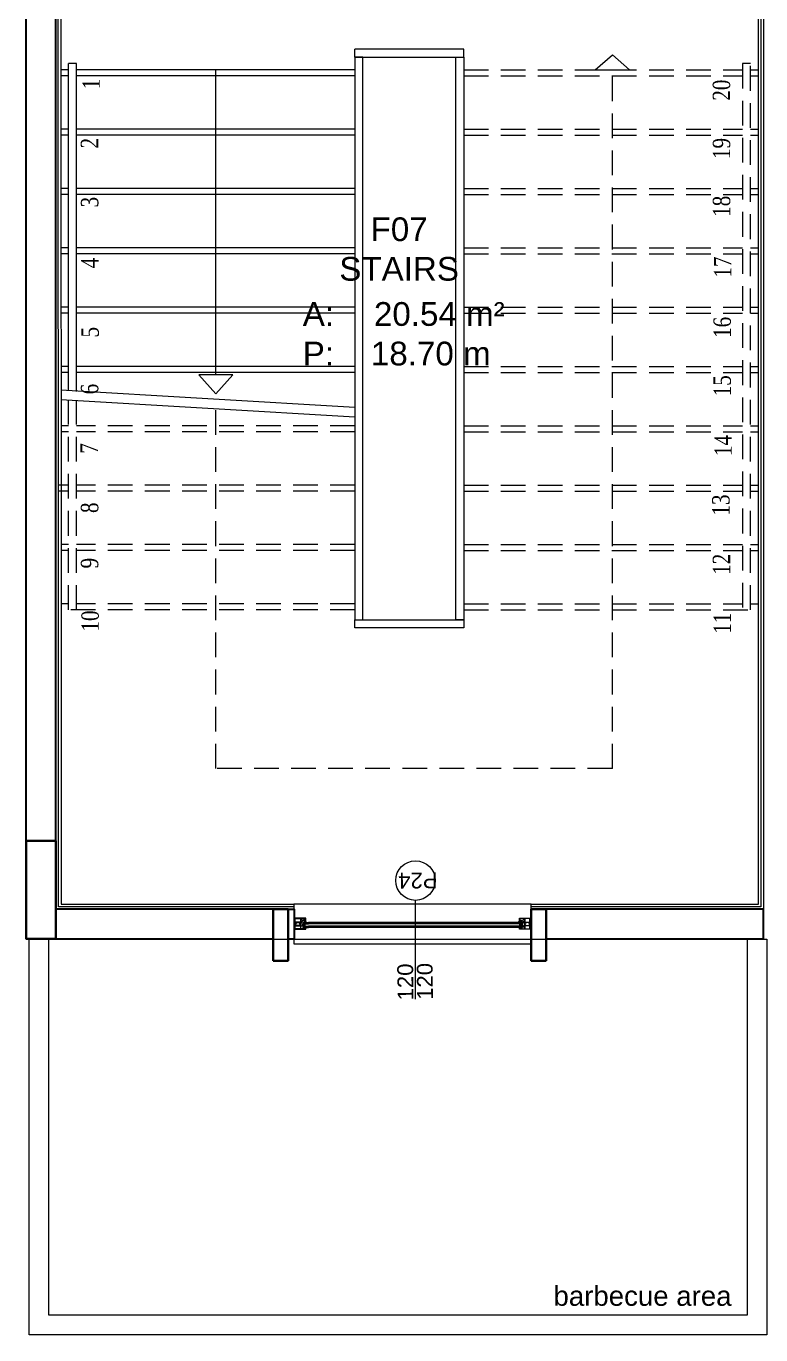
# Model space of a CAD drawing. Header units: centimetres. Extents: x 118932 to 154602, y -32682 to -23521.
# Drawn here: x 138667 to 139039, y -27278 to -26616 of the extents above; entities that cross this region are included whole.
import ezdxf

# ---------------------------------------------------------------- set-up
doc = ezdxf.new("R2010")
doc.units = ezdxf.units.CM
doc.header["$LTSCALE"] = 50
doc.header["$MEASUREMENT"] = 0
doc.linetypes.add('_hidden_', pattern=[0.375, 0.25, -0.125])
doc.linetypes.add('CENTER', pattern=[50.8, 31.75, -6.35, 6.35, -6.35])
for name, color, linetype, lineweight, true_color in [('GEN_00_BL_Yazı', 7, 'Continuous', 0, 0x4f5250), ('GEN_00_BL_Ölçü Dış', 7, 'Continuous', 5, 0x766a5e), ('GEN_01_TA_Kolon', 7, 'Continuous', 35, 0xd05d28), ('GEN_01_TA_Merdiven', 7, 'Continuous', 13, 0x816183), ('GEN_02_TF_Islak Hacim', 7, 'Continuous', 5, 0x007cb0), ('GEN_02_TF_Kapı', 7, 'Continuous', 9, 0x4a3526), ('GEN_02_TF_Pencere', 7, 'Continuous', 9, 0x6093ac), ('GEN_05_ML_Alçıpan_giydirme', 7, 'Continuous', 18, 0x7ebab5), ('GEN_05_ML_Mermer', 7, 'Continuous', 9, 0x9d8692), ('KALACAK DUVARLAR', 7, 'Continuous', 30, 0x005387), ('ÖRÜLECEK DUVARLAR', 7, 'Continuous', 30, 0xfaca30)]:
    doc.layers.add(name, color=color, linetype=linetype, lineweight=lineweight, true_color=true_color)
doc.styles.add('ARIAL', font='arial.ttf')
doc.styles.add('NEW-ROMAN', font='times.ttf', dxfattribs={"width": 0.7, "height": 15})
doc.styles.add('z-Arial', font='arial.ttf')

# ---------------------------------------------------------------- blocks, each defined once
blk = doc.blocks.new('LEVEL -1_D BLOK_GÖRÜNÜŞ')
at = {"layer": 'GEN_01_TA_Merdiven'}
for p, q in [((-967.65, 129.91, 0), (-967.65, 133.91, 0)), ((-1108.53, 126.58, 0), (-1112.53, 126.58, 0)), ((-1112.53, -38.73, 0), (-1112.53, 126.58, 0)), ((-1108.53, -39.11, 0), (-1108.53, 126.58, 0)), ((-846.09, 123.41, 0), (-837.44, 131.07, 0)), ((-828.79, 123.41, 0), (-837.44, 131.07, 0)), ((-1112.53, 123.41, 0), (-1116.6, 123.41, 0)), ((-1112.53, 120.41, 0), (-1116.6, 120.41, 0)), ((-967.65, 123.41, 0), (-1108.53, 123.41, 0)), ((-967.65, 120.41, 0), (-1108.53, 120.41, 0)), ((-1038.03, -30.71, 0), (-1038.03, 123.41, 0)), ((-846.09, 123.41, 0), (-828.79, 123.41, 0)), ((-1112.53, 93.41, 0), (-1116.59, 93.41, 0)), ((-967.65, 93.41, 0), (-1108.53, 93.41, 0)), ((-767.53, 93.41, 0), (-763.64, 93.41, 0)), ((-1112.53, 90.41, 0), (-1116.59, 90.41, 0)), ((-967.65, 90.41, 0), (-1108.53, 90.41, 0)), ((-767.53, 90.41, 0), (-763.64, 90.41, 0)), ((-1112.53, 63.41, 0), (-1116.58, 63.41, 0)), ((-1112.53, 60.41, 0), (-1116.58, 60.41, 0)), ((-967.65, 63.41, 0), (-1108.53, 63.41, 0)), ((-967.65, 60.41, 0), (-1108.53, 60.41, 0)), ((-767.53, 63.41, 0), (-763.64, 63.41, 0)), ((-767.53, 60.41, 0), (-763.64, 60.41, 0)), ((-1112.53, 33.41, 0), (-1116.57, 33.41, 0)), ((-967.65, 33.41, 0), (-1108.53, 33.41, 0)), ((-767.53, 33.41, 0), (-763.64, 33.41, 0)), ((-1112.53, 30.41, 0), (-1116.57, 30.41, 0)), ((-967.65, 30.41, 0), (-1108.53, 30.41, 0)), ((-767.53, 30.41, 0), (-763.64, 30.41, 0)), ((-1112.53, 3.41, 0), (-1116.56, 3.41, 0)), ((-1112.53, 0.41, 0), (-1116.56, 0.41, 0)), ((-967.65, 3.41, 0), (-1108.53, 3.41, 0)), ((-967.65, 0.41, 0), (-1108.53, 0.41, 0)), ((-767.53, 3.41, 0), (-763.64, 3.41, 0)), ((-767.53, 0.41, 0), (-763.64, 0.41, 0)), ((-1112.53, -26.59, 0), (-1116.55, -26.59, 0)), ((-1112.53, -29.59, 0), (-1116.55, -29.59, 0)), ((-967.65, -26.59, 0), (-1108.53, -26.59, 0)), ((-1108.53, -38.96, 0), (-1108.53, -26.59, 0)), ((-967.65, -29.59, 0), (-1108.53, -29.59, 0)), ((-1029.38, -30.71, 0), (-1046.69, -30.71, 0)), ((-1046.69, -30.71, 0), (-1038.03, -40.37, 0)), ((-1029.38, -30.71, 0), (-1038.03, -40.37, 0)), ((-767.53, -26.59, 0), (-763.64, -26.59, 0)), ((-767.53, -29.59, 0), (-763.64, -29.59, 0)), ((-1112.53, -56.59, 0), (-1116.54, -56.59, 0)), ((-767.53, -56.59, 0), (-763.64, -56.59, 0)), ((-1112.53, -59.59, 0), (-1116.54, -59.59, 0)), ((-767.53, -59.59, 0), (-763.64, -59.59, 0)), ((-1112.53, -86.59, 0), (-1117.53, -86.59, 0)), ((-1112.53, -89.59, 0), (-1117.53, -89.59, 0)), ((-767.53, -86.59, 0), (-763.64, -86.59, 0)), ((-767.53, -89.59, 0), (-763.64, -89.59, 0)), ((-1112.53, -116.59, 0), (-1116.52, -116.59, 0)), ((-767.53, -116.59, 0), (-763.64, -116.59, 0)), ((-1112.53, -119.59, 0), (-1116.52, -119.59, 0)), ((-767.53, -119.59, 0), (-763.64, -119.59, 0)), ((-1112.53, -146.59, 0), (-1116.51, -146.59, 0)), ((-767.53, -146.59, 0), (-763.64, -146.59, 0))]:
    blk.add_line(p, q, dxfattribs=at)
at = {"layer": 'GEN_01_TA_Merdiven', "linetype": '_hidden_'}
for p, q in [((-912.65, 123.41, 0), (-771.53, 123.41, 0)), ((-912.65, 120.41, 0), (-771.53, 120.41, 0)), ((-837.44, -229.81, 0), (-837.44, 123.41, 0)), ((-767.53, 123.41, 0), (-763.64, 123.41, 0)), ((-767.53, 120.41, 0), (-763.64, 120.41, 0)), ((-912.65, 93.41, 0), (-771.53, 93.41, 0)), ((-912.65, 90.41, 0), (-771.53, 90.41, 0)), ((-912.65, 63.41, 0), (-771.53, 63.41, 0)), ((-912.65, 60.41, 0), (-771.53, 60.41, 0)), ((-912.65, 33.41, 0), (-771.53, 33.41, 0)), ((-912.65, 30.41, 0), (-771.53, 30.41, 0)), ((-912.65, 3.41, 0), (-771.53, 3.41, 0)), ((-912.65, 0.41, 0), (-771.53, 0.41, 0)), ((-912.65, -26.59, 0), (-771.53, -26.59, 0)), ((-912.65, -29.59, 0), (-771.53, -29.59, 0)), ((-1112.53, -149.59, 0), (-1112.53, -43.59, 0)), ((-1108.53, -149.59, 0), (-1108.53, -43.83, 0)), ((-1038.03, -229.81, 0), (-1038.03, -48.02, 0)), ((-967.65, -56.59, 0), (-1108.53, -56.59, 0)), ((-912.65, -56.59, 0), (-771.53, -56.59, 0)), ((-967.65, -59.59, 0), (-1108.53, -59.59, 0)), ((-912.65, -59.59, 0), (-771.53, -59.59, 0)), ((-967.65, -86.59, 0), (-1108.53, -86.59, 0)), ((-967.65, -89.59, 0), (-1108.53, -89.59, 0)), ((-912.65, -86.59, 0), (-771.53, -86.59, 0)), ((-912.65, -89.59, 0), (-771.53, -89.59, 0)), ((-967.65, -116.59, 0), (-1108.53, -116.59, 0)), ((-912.65, -116.59, 0), (-771.53, -116.59, 0)), ((-967.65, -119.59, 0), (-1108.53, -119.59, 0)), ((-912.65, -119.59, 0), (-771.53, -119.59, 0)), ((-967.65, -149.59, 0), (-1116.51, -149.59, 0)), ((-967.65, -146.59, 0), (-1108.53, -146.59, 0)), ((-912.65, -146.59, 0), (-771.53, -146.59, 0)), ((-912.65, -149.59, 0), (-763.64, -149.59, 0)), ((-837.44, -229.81, 0), (-1038.03, -229.81, 0))]:
    blk.add_line(p, q, dxfattribs=at)
at = {"layer": 'GEN_01_TA_Merdiven', "linetype": 'CENTER', "ltscale": 0.5}
for p, q in [((-967.65, -47.33, 0), (-1116.54, -38.49, 0)), ((-967.65, -52.19, 0), (-1116.54, -43.36, 0))]:
    blk.add_line(p, q, dxfattribs=at)
at = {"layer": 'GEN_01_TA_Merdiven', "elevation": 0}
blk.add_lwpolyline([(-967.65, 129.91), (-912.65, 129.91), (-912.65, 133.91), (-967.65, 133.91)], dxfattribs=at)
for points in [[(-967.65, 129.91), (-967.65, -154.59), (-963.65, -154.59), (-963.65, 129.91)], [(-912.65, 129.91), (-912.65, -154.59), (-916.65, -154.59), (-916.65, 129.91)], [(-967.65, -154.59), (-912.65, -154.59), (-912.65, -158.59), (-967.65, -158.59)]]:
    blk.add_lwpolyline(points, close=True, dxfattribs=at)
at = {"layer": 'GEN_01_TA_Merdiven', "linetype": '_hidden_', "elevation": 0}
blk.add_lwpolyline([(-767.53, -149.59), (-767.53, 126.58), (-771.53, 126.58), (-771.53, -149.59)], dxfattribs=at)
at = {"layer": 'GEN_01_TA_Merdiven', "style": 'NEW-ROMAN', "width": 0.8}
for s, p in [('1', (-1096.74, 113.67, 0)), ('2', (-1097.56, 83.68, 0)), ('19', (-777.85, 78.36, 0)), ('3', (-1097.51, 53.89, 0)), ('18', (-777.8, 49.13, 0)), ('4', (-1097.35, 23.08, 0)), ('17', (-777.26, 18.39, 0)), ('16', (-777.48, -12.08, 0)), ('5', (-1097.27, -11.87, 0)), ('15', (-777.48, -41.63, 0)), ('6', (-1097.51, -40.63, 0)), ('7', (-1097.71, -70.63, 0)), ('14', (-777.04, -71.83, 0)), ('13', (-778.16, -101.9, 0)), ('8', (-1097.51, -100.63, 0)), ('9', (-1097.53, -128.63, 0)), ('12', (-777.84, -131.86, 0)), ('10', (-1097.25, -160.56, 0)), ('11', (-777.44, -161.66, 0))]:
    blk.add_text(s, height=8.82, rotation=90, dxfattribs=at).set_placement(p)
at = {"layer": 'GEN_01_TA_Merdiven', "linetype": '_hidden_', "style": 'NEW-ROMAN', "width": 0.8}
blk.add_text('20', height=8.82, rotation=90, dxfattribs=at).set_placement((-777.85, 107.83, 0))
blk = doc.blocks.new('LEVEL 0-1_D BLOK_KOLON')
at = {"layer": 'GEN_01_TA_Kolon'}
for points in [[(-110, 34.51), (-125, 34.51), (-125, -14.99), (-110, -14.99)], [(-110, 34.51), (-125, 34.51), (-125, -14.99), (-110, -14.99)], [(0, -26.02), (0, 0), (7.5, 0), (7.5, -26.02), (0, -26.02)], [(138, -26.02), (138, 0), (130.5, 0), (130.5, -26.02), (138, -26.02)]]:
    blk.add_lwpolyline(points, close=True, dxfattribs=at)
blk = doc.blocks.new('KALACAK DUVALAR LEVEL 0 D BLOK')
at = {"layer": 'KALACAK DUVARLAR', "elevation": 0}
for points in [[(-1499.5, 199.91), (-1499.52, 872.34), (-1484.52, 872.34), (-1484.52, 841.83), (-1343.94, 841.83), (-1344.27, 772.38), (-1234, 772.38), (-1234, 757.38), (-1484.54, 757.38)], [(-1484.5, 199.91), (-1484.5, 537.9), (-1484.51, 757.38)]]:
    blk.add_lwpolyline(points, dxfattribs=at)
at = {"layer": 'KALACAK DUVARLAR'}
blk.add_lwpolyline([(-1374.5, 165.41), (-1484.5, 165.41), (-1484.5, 150.38), (-1374.5, 150.38)], close=True, dxfattribs=at)
at = {"layer": 'KALACAK DUVARLAR', "elevation": 0}
blk.add_lwpolyline([(-1126.5, 165.41), (-1236.5, 165.41), (-1236.5, 150.38), (-1126.5, 150.38)], close=True, dxfattribs=at)
blk = doc.blocks.new('P24_')
at = {"layer": 'GEN_00_BL_Yazı', "transparency": 33554687}
blk.add_lwpolyline([(-1.48, 28), (-1.48, -22)], dxfattribs=at)
blk.add_circle((-1.48, -32), 10, dxfattribs=at)
at = {"layer": 'GEN_02_TF_Pencere'}
for p, q in [((-55.58, -8.39), (-55.53, -8.34)), ((-55.58, -8.89), (-55.58, -8.39)), ((-55.58, -8.44), (52.58, -8.44)), ((-55.58, -8.54), (52.58, -8.54)), ((-55.58, -8.64), (52.58, -8.64)), ((-55.58, -8.74), (52.58, -8.74)), ((-55.58, -8.84), (52.58, -8.84)), ((-55.53, -8.94), (-55.58, -8.89)), ((-55.58, -10.19), (-55.53, -10.14)), ((-55.58, -10.69), (-55.58, -10.19)), ((-55.58, -10.24), (52.58, -10.24)), ((-55.58, -10.34), (52.58, -10.34)), ((-55.58, -10.44), (52.58, -10.44)), ((-55.58, -10.54), (52.58, -10.54)), ((-55.58, -10.64), (52.58, -10.64)), ((-55.53, -10.74), (-55.58, -10.69)), ((-55.53, -8.34), (52.58, -8.34)), ((-55.53, -10.74), (52.58, -10.74)), ((-55.28, -9.12), (-55.13, -8.97)), ((-55.28, -9.96), (-55.28, -9.12)), ((-55.13, -10.11), (-55.28, -9.96)), ((-55.21, -8.94), (52.58, -8.94)), ((-55.21, -10.14), (52.58, -10.14)), ((-55.13, -8.97), (-54.28, -8.97)), ((-55.13, -9.22), (-55.03, -9.12)), ((-55.13, -9.86), (-55.13, -9.22)), ((-55.03, -9.96), (-55.13, -9.86)), ((-54.28, -10.11), (-55.13, -10.11)), ((-55.03, -9.12), (-54.43, -9.12)), ((-54.43, -9.96), (-55.03, -9.96)), ((-54.43, -9.12), (-54.43, -9.96)), ((-54.28, -8.97), (-54.28, -10.11)), ((55.53, -8.34), (52.58, -8.34)), ((55.58, -8.44), (52.58, -8.44)), ((55.58, -8.54), (52.58, -8.54)), ((55.58, -8.64), (52.58, -8.64)), ((55.58, -8.74), (52.58, -8.74)), ((55.58, -8.84), (52.58, -8.84)), ((55.53, -8.94), (52.58, -8.94)), ((55.53, -10.14), (52.58, -10.14)), ((55.58, -10.24), (52.58, -10.24)), ((55.58, -10.34), (52.58, -10.34)), ((55.58, -10.44), (52.58, -10.44)), ((55.58, -10.54), (52.58, -10.54)), ((55.58, -10.64), (52.58, -10.64)), ((55.53, -10.74), (52.58, -10.74)), ((55.13, -8.97), (54.28, -8.97)), ((54.28, -8.97), (54.28, -10.11)), ((54.28, -10.11), (55.13, -10.11)), ((55.03, -9.12), (54.43, -9.12)), ((54.43, -9.12), (54.43, -9.96)), ((54.43, -9.96), (55.03, -9.96)), ((55.13, -9.22), (55.03, -9.12)), ((55.03, -9.96), (55.13, -9.86)), ((55.28, -9.12), (55.13, -8.97)), ((55.13, -9.86), (55.13, -9.22)), ((55.13, -10.11), (55.28, -9.96)), ((55.28, -9.96), (55.28, -9.12)), ((55.58, -8.39), (55.53, -8.34)), ((55.53, -8.94), (55.58, -8.89)), ((55.58, -10.19), (55.53, -10.14)), ((55.53, -10.74), (55.58, -10.69)), ((55.58, -8.89), (55.58, -8.39)), ((55.58, -10.69), (55.58, -10.19))]:
    blk.add_line(p, q, dxfattribs=at)
at = {"layer": 'GEN_02_TF_Pencere', "linetype": 'Continuous', "extrusion": (0, 0, -1)}
for p, q in [((-55.26, -7.96), (-55.26, -8.12)), ((-54.83, -7.94), (-55.23, -7.94)), ((-55.21, -8.19), (-54.98, -8.33)), ((-55.08, -8.14), (-55.04, -8.14)), ((-54.96, -8.31), (-55.07, -8.18)), ((-55.04, -8.14), (-54.73, -8.33)), ((-54.73, -7.66), (-54.89, -7.76)), ((-54.87, -7.82), (-54.83, -7.82)), ((-54.83, -7.82), (-54.83, -7.94)), ((-54.83, -8.14), (-54.79, -8.14)), ((-54.71, -8.31), (-54.82, -8.18)), ((-54.79, -8.14), (-54.48, -8.33)), ((-54.75, -7.91), (-54.75, -7.75)), ((-54.48, -7.66), (-54.73, -7.66)), ((-54.72, -7.73), (-54.49, -7.73)), ((-54.49, -7.94), (-54.72, -7.94)), ((-54.58, -8.14), (-54.43, -8.14)), ((-54.46, -8.31), (-54.57, -8.18)), ((-54.32, -7.76), (-54.48, -7.66)), ((-54.46, -7.75), (-54.46, -7.91)), ((-54.46, -7.75), (-54.46, -7.75)), ((-54.38, -7.94), (-54.38, -7.82)), ((-54.38, -7.82), (-54.34, -7.82)), ((-54.08, -7.94), (-54.38, -7.94)), ((-54.38, -8.17), (-54.34, -8.28)), ((-54.28, -8.23), (-54.31, -8.15)), ((-54.3, -8.07), (-54.3, -8.07)), ((-54.12, -11.14), (-54.3, -11.13)), ((-54.25, -8.33), (-54.14, -8.33)), ((-54.16, -8.26), (-54.23, -8.26)), ((-54.22, -8.03), (-54.09, -8.03)), ((-54.09, -11.26), (-54.08, -11.17)), ((-54.05, -7.85), (-54.05, -7.91)), ((-53.63, -10.79), (-54, -11.28)), ((-53.99, -7.85), (-53.99, -7.85)), ((-53.96, -8.27), (-53.74, -8.48)), ((-53.69, -8.44), (-53.87, -8.23)), ((-53.63, -10.79), (-53.63, -10.79))]:
    blk.add_line(p, q, dxfattribs=at)
at = {"layer": 'GEN_02_TF_Pencere', "linetype": 'Continuous'}
for p, q in [((53.62, -10.79), (53.99, -11.28)), ((53.62, -10.79), (53.62, -10.79)), ((53.69, -8.44), (53.86, -8.23)), ((53.96, -8.27), (53.74, -8.48)), ((53.99, -7.85), (53.99, -7.85)), ((54.05, -7.85), (54.05, -7.91)), ((54.08, -7.94), (54.38, -7.94)), ((54.09, -11.26), (54.08, -11.17)), ((54.22, -8.03), (54.09, -8.03)), ((54.12, -11.14), (54.3, -11.13)), ((54.24, -8.33), (54.13, -8.33)), ((54.16, -8.26), (54.23, -8.26)), ((54.28, -8.23), (54.31, -8.15)), ((54.3, -8.07), (54.3, -8.07)), ((54.32, -7.76), (54.48, -7.66)), ((54.38, -7.82), (54.34, -7.82)), ((54.38, -8.17), (54.34, -8.28)), ((54.38, -7.94), (54.38, -7.82)), ((54.58, -8.14), (54.43, -8.14)), ((54.46, -7.75), (54.46, -7.91)), ((54.46, -7.75), (54.46, -7.75)), ((54.46, -8.31), (54.56, -8.18)), ((54.48, -7.66), (54.73, -7.66)), ((54.78, -8.14), (54.48, -8.33)), ((54.72, -7.73), (54.49, -7.73)), ((54.49, -7.94), (54.72, -7.94)), ((54.71, -8.31), (54.81, -8.18)), ((54.73, -7.66), (54.89, -7.76)), ((55.03, -8.14), (54.73, -8.33)), ((54.75, -7.91), (54.75, -7.75)), ((54.83, -8.14), (54.79, -8.14)), ((54.87, -7.82), (54.83, -7.82)), ((54.83, -7.82), (54.83, -7.94)), ((54.83, -7.94), (55.22, -7.94)), ((54.96, -8.31), (55.06, -8.18)), ((55.21, -8.19), (54.98, -8.33)), ((55.08, -8.14), (55.04, -8.14)), ((55.25, -7.96), (55.25, -8.12))]:
    blk.add_line(p, q, dxfattribs=at)
for points in [[(-59.97, -7.44), (-54.11, -7.44, -0.414214), (-54.08, -7.47), (-54.08, -7.91, -0.414214), (-54.11, -7.94), (-54.31, -7.94, -0.414214), (-54.38, -7.87, -0.414214), (-54.35, -7.84), (-54.27, -7.84, 0.414214), (-54.22, -7.79), (-54.22, -7.65, 0.414214), (-54.27, -7.6), (-54.94, -7.6, 0.414214), (-54.99, -7.65), (-54.99, -7.79, 0.414214), (-54.94, -7.84), (-54.86, -7.84, -0.414214), (-54.83, -7.87, -0.414214), (-54.9, -7.94), (-55.21, -7.94, -0.414214), (-55.26, -7.89), (-55.26, -7.87, -0.414214), (-55.23, -7.84), (-55.16, -7.84, 0.414214), (-55.13, -7.81), (-55.13, -7.6), (-56.48, -7.6, 0.425432), (-56.58, -7.7), (-56.53, -8.92, 0.403083), (-56.5, -8.95), (-56.38, -8.95, -0.414214), (-56.26, -9.07), (-56.26, -9.16, -0.372825), (-56.35, -9.26, -0.45685), (-56.38, -9.23), (-56.38, -9.1, 0.414214), (-56.41, -9.07), (-56.55, -9.07, 0.414214), (-56.58, -9.1), (-56.58, -9.38, 0.361398), (-56.56, -9.41, -0.265514), (-56.53, -9.43), (-56.48, -9.57, -0.548619), (-56.51, -9.61), (-56.75, -9.59, -0.176327), (-56.77, -9.58), (-56.81, -9.54, -0.57735), (-56.8, -9.51), (-56.78, -9.5, 0.267949), (-56.77, -9.49), (-56.71, -9.29), (-56.71, -9.26, 0.569919), (-56.76, -9.25, -0.213422), (-56.78, -9.26), (-57.17, -9.26, 0.414214), (-57.2, -9.29), (-57.2, -9.31, 0.137872), (-57.2, -9.33), (-57.1, -9.48, -0.585524), (-57.12, -9.51), (-57.26, -9.51, -0.261413), (-57.35, -9.46), (-57.44, -9.31, 0.259734), (-57.53, -9.26), (-58.55, -9.26, 0.259734), (-58.64, -9.31), (-58.73, -9.46, -0.261413), (-58.82, -9.51), (-58.96, -9.51, -0.585524), (-58.98, -9.48), (-58.89, -9.33, 0.137872), (-58.88, -9.31), (-58.88, -9.29, 0.414214), (-58.91, -9.26), (-59.3, -9.26, -0.213422), (-59.32, -9.25, 0.569919), (-59.37, -9.26), (-59.37, -9.29), (-59.32, -9.49, 0.267949), (-59.3, -9.5), (-59.29, -9.51, -0.57735), (-59.28, -9.54), (-59.31, -9.58, -0.176327), (-59.33, -9.59), (-59.57, -9.61, -0.548619), (-59.6, -9.57), (-59.55, -9.43, -0.265514), (-59.53, -9.41, 0.361398), (-59.5, -9.38), (-59.5, -9.29, 0.414214), (-59.53, -9.26), (-59.97, -9.26, -0.414214), (-60, -9.23), (-60, -9.01, -0.414214), (-59.85, -8.86), (-59.83, -8.86, -0.414214), (-59.8, -8.89), (-59.8, -8.93, -0.365977), (-59.83, -8.96, 0.37599), (-59.85, -8.99), (-59.85, -9.08, 0.414214), (-59.82, -9.11), (-59.71, -9.11, 0.373325), (-59.68, -9.08, -0.365977), (-59.65, -9.06), (-59.53, -9.06, 0.414214), (-59.5, -9.03), (-59.5, -7.67, 0.414214), (-59.53, -7.64), (-59.65, -7.64, -0.365977), (-59.68, -7.61, 0.374973), (-59.71, -7.59), (-59.82, -7.59, 0.414214), (-59.85, -7.62), (-59.85, -7.71, 0.39063), (-59.83, -7.74, -0.365977), (-59.8, -7.77), (-59.8, -7.81, -0.414214), (-59.83, -7.84), (-59.85, -7.84, -0.414214), (-60, -7.69), (-60, -7.47, -0.414214), (-59.97, -7.44)], [(-56.11, -12.94), (-59.97, -12.94, -0.414214), (-60, -12.91), (-60, -12.69, -0.414214), (-59.85, -12.54), (-59.83, -12.54, -0.414214), (-59.8, -12.57), (-59.8, -12.61, -0.366034), (-59.83, -12.64, 0.365977), (-59.85, -12.67), (-59.85, -12.76, 0.414214), (-59.82, -12.79), (-59.71, -12.79, 0.365977), (-59.68, -12.76, -0.365977), (-59.65, -12.74), (-59.53, -12.74, 0.414214), (-59.5, -12.71), (-59.5, -11.87), (-59.47, -11.84), (-59.5, -11.81), (-59.5, -10.97, 0.414214), (-59.53, -10.94), (-59.65, -10.94, -0.365977), (-59.68, -10.91, 0.365977), (-59.71, -10.89), (-59.82, -10.89, 0.414214), (-59.85, -10.92), (-59.85, -11.01, 0.365977), (-59.83, -11.04, -0.366034), (-59.8, -11.07), (-59.8, -11.11, -0.414214), (-59.83, -11.14), (-59.85, -11.14, -0.414214), (-60, -10.99), (-60, -10.82, -0.414222), (-59.92, -10.74), (-59.85, -10.74, 0.414214), (-59.82, -10.71), (-59.82, -10.69, -0.372825), (-59.74, -10.59, -0.45685), (-59.7, -10.62), (-59.7, -10.71, 0.414214), (-59.67, -10.74), (-59.53, -10.74, 0.414214), (-59.5, -10.71), (-59.5, -10.62, 0.361398), (-59.53, -10.59, -0.265514), (-59.55, -10.57), (-59.6, -10.43, -0.548619), (-59.57, -10.39), (-59.33, -10.41, -0.176327), (-59.31, -10.42), (-59.28, -10.45, -0.57735), (-59.29, -10.49), (-59.3, -10.49, 0.267949), (-59.32, -10.51), (-59.37, -10.71), (-59.37, -10.74, 0.569919), (-59.32, -10.75, -0.213422), (-59.3, -10.74), (-58.91, -10.74, 0.414214), (-58.88, -10.71), (-58.88, -10.69, 0.137872), (-58.89, -10.67), (-58.98, -10.52, -0.585524), (-58.96, -10.49), (-58.82, -10.49, -0.261413), (-58.73, -10.54), (-58.64, -10.69, 0.259734), (-58.55, -10.74), (-57.53, -10.74, 0.259734), (-57.44, -10.69), (-57.35, -10.54, -0.261413), (-57.26, -10.49), (-57.12, -10.49, -0.585524), (-57.1, -10.52), (-57.2, -10.67, 0.137872), (-57.2, -10.69), (-57.2, -10.71, 0.414214), (-57.17, -10.74), (-56.78, -10.74, -0.213422), (-56.76, -10.75, 0.569919), (-56.71, -10.74), (-56.71, -10.71), (-56.77, -10.51, 0.267949), (-56.78, -10.49), (-56.8, -10.49, -0.57735), (-56.81, -10.45), (-56.77, -10.42, -0.176327), (-56.75, -10.41), (-56.51, -10.39, -0.548619), (-56.48, -10.43), (-56.53, -10.57, -0.265514), (-56.56, -10.59, 0.361398), (-56.58, -10.62), (-56.58, -10.71, 0.414214), (-56.55, -10.74), (-56.41, -10.74, 0.414214), (-56.38, -10.71), (-56.38, -10.62, -0.45685), (-56.35, -10.59, -0.372825), (-56.26, -10.69), (-56.26, -10.71, 0.414214), (-56.23, -10.74), (-56.16, -10.74, -0.414214), (-56.08, -10.82), (-56.08, -10.99, -0.414214), (-56.23, -11.14), (-56.25, -11.14, -0.414214), (-56.28, -11.11), (-56.28, -11.07, -0.366034), (-56.26, -11.04, 0.365977), (-56.23, -11.01), (-56.23, -10.92, 0.414214), (-56.26, -10.89), (-56.37, -10.89, 0.365977), (-56.4, -10.91, -0.365977), (-56.43, -10.94), (-56.55, -10.94, 0.414214), (-56.58, -10.97), (-56.58, -11.81), (-56.61, -11.84), (-56.58, -11.87), (-56.58, -12.71, 0.414214), (-56.55, -12.74), (-56.43, -12.74, -0.365977), (-56.4, -12.76, 0.365977), (-56.37, -12.79), (-56.26, -12.79, 0.414214), (-56.23, -12.76), (-56.23, -12.67, 0.365977), (-56.26, -12.64, -0.366034), (-56.28, -12.61), (-56.28, -12.57, -0.414214), (-56.25, -12.54), (-56.23, -12.54, -0.414214), (-56.08, -12.69), (-56.08, -12.91, -0.414214), (-56.11, -12.94)], [(-59.23, -9.62), (-59.5, -9.81, 0.244698), (-59.51, -9.83), (-59.51, -10.17, 0.244698), (-59.5, -10.19), (-59.23, -10.38, -0.244698), (-59.21, -10.4), (-59.21, -10.45, -0.131652), (-59.22, -10.49), (-59.33, -10.67, 0.131652), (-59.33, -10.68), (-59.33, -10.7, 0.414214), (-59.29, -10.74), (-58.95, -10.74, 0.414214), (-58.91, -10.7), (-58.91, -10.68, 0.131652), (-58.91, -10.67), (-59.01, -10.49, -0.131652), (-59.02, -10.45), (-59.02, -10.3, 0.244698), (-59.03, -10.28), (-59.31, -10.09, -0.244698), (-59.32, -10.07), (-59.32, -9.92, -0.244698), (-59.31, -9.91), (-59.03, -9.71, 0.244698), (-59.02, -9.7), (-59.02, -9.55, -0.131652), (-59.01, -9.51), (-58.91, -9.33, 0.131652), (-58.91, -9.32), (-58.91, -9.3, 0.414214), (-58.95, -9.26), (-59.29, -9.26, 0.414214), (-59.33, -9.3), (-59.33, -9.32, 0.131652), (-59.33, -9.33), (-59.22, -9.51, -0.131652), (-59.21, -9.55), (-59.21, -9.59, -0.244698), (-59.23, -9.62)], [(-56.57, -10.17), (-56.57, -9.83, 0.244698), (-56.58, -9.81), (-56.85, -9.62, -0.244698), (-56.86, -9.59), (-56.86, -9.55, -0.131652), (-56.85, -9.51), (-56.75, -9.33, 0.131652), (-56.75, -9.32), (-56.75, -9.3, 0.414214), (-56.79, -9.26), (-57.13, -9.26, 0.414214), (-57.17, -9.3), (-57.17, -9.32, 0.131652), (-57.17, -9.33), (-57.07, -9.51, -0.131652), (-57.05, -9.55), (-57.05, -9.7, 0.244698), (-57.05, -9.71), (-56.77, -9.91, -0.244698), (-56.76, -9.92), (-56.76, -10.07, -0.244698), (-56.77, -10.09), (-57.05, -10.28, 0.244698), (-57.05, -10.3), (-57.05, -10.45, -0.131652), (-57.07, -10.49), (-57.17, -10.67, 0.131652), (-57.17, -10.68), (-57.17, -10.7, 0.414214), (-57.13, -10.74), (-56.79, -10.74, 0.414214), (-56.75, -10.7), (-56.75, -10.68, 0.131652), (-56.75, -10.67), (-56.85, -10.49, -0.131652), (-56.86, -10.45), (-56.86, -10.4, -0.244698), (-56.85, -10.38), (-56.58, -10.19), (-56.57, -10.17)], [(-54.11, -12.94), (-56.03, -12.94, -0.414213), (-56.06, -12.91), (-56.06, -12.85, -0.414213), (-56.03, -12.82), (-56.01, -12.82), (-56.01, -12.52), (-56.28, -12.52), (-56.3, -12.55, -0.414213), (-56.34, -12.56), (-56.51, -12.47, -0.767327), (-56.5, -12.4), (-55.99, -12.4, -0.414213), (-55.89, -12.5), (-55.89, -12.77, 0.414213), (-55.84, -12.82), (-54.25, -12.82, 0.414213), (-54.2, -12.77), (-54.2, -12.08, 0.414213), (-54.3, -11.98), (-55.11, -11.98, -0.206043), (-55.34, -11.88, 0.159514), (-55.78, -11.64, -0.197358), (-55.98, -11.51), (-56.09, -11.36, 0.244575), (-56.24, -11.28), (-56.52, -11.28, -0.767327), (-56.54, -11.18), (-56.35, -11.06, -0.577351), (-56.3, -11.09), (-56.3, -11.16), (-56.24, -11.16, -0.244575), (-55.99, -11.29), (-55.88, -11.44, 0.197358), (-55.76, -11.52, -0.159514), (-55.25, -11.8, 0.206043), (-55.11, -11.86), (-54.91, -11.86, 0.414206), (-54.88, -11.83), (-54.88, -11.79, -0.414207), (-54.85, -11.76), (-54.81, -11.76, -0.414197), (-54.78, -11.79), (-54.78, -11.81, 0.414213), (-54.73, -11.86), (-54.3, -11.86, 0.414213), (-54.2, -11.76), (-54.2, -11.31, 0.414213), (-54.25, -11.26), (-54.3, -11.26, 0.127549), (-54.34, -11.27, -0.098841), (-54.75, -11.4, 0.366972), (-54.78, -11.43, -0.399303), (-54.81, -11.46), (-54.85, -11.46, -0.414213), (-54.88, -11.43), (-54.88, -11.34, -0.400156), (-54.83, -11.29, 0.114883), (-54.4, -11.16, -0.126996), (-54.3, -11.14), (-54.11, -11.14, -0.414213), (-54.08, -11.17), (-54.08, -12.91, -0.414213), (-54.11, -12.94)]]:
    blk.add_lwpolyline(points, format="xyb", close=True, dxfattribs=at)
for points in [[(-56.74, -7.6), (-59.34, -7.6), (-59.34, -9.09), (-56.74, -9.09), (-56.74, -7.6)], [(-59.34, -12.78), (-56.74, -12.78), (-56.74, -10.91), (-59.34, -10.91), (-59.34, -12.78)]]:
    blk.add_lwpolyline(points, close=True, dxfattribs=at)
at = {"layer": 'GEN_02_TF_Pencere'}
for points in [[(-55.58, -10.14), (-55.21, -10.14), (-55.36, -9.99), (-55.36, -9.09), (-55.21, -8.94), (-55.58, -8.94), (-55.58, -10.14)], [(55.58, -10.14), (55.2, -10.14), (55.35, -9.99), (55.35, -9.09), (55.2, -8.94), (55.58, -8.94), (55.58, -10.14)]]:
    blk.add_lwpolyline(points, close=True, dxfattribs=at)
at = {"layer": 'GEN_02_TF_Pencere', "linetype": 'Continuous', "extrusion": (0, 0, -1)}
for points in [[(-59.97, -7.44), (-54.11, -7.44, -0.414214), (-54.08, -7.47), (-54.08, -7.91, -0.414214), (-54.11, -7.94), (-54.31, -7.94, -0.414214), (-54.38, -7.87, -0.414214), (-54.35, -7.84), (-54.27, -7.84, 0.414214), (-54.22, -7.79), (-54.22, -7.65, 0.414214), (-54.27, -7.6), (-54.94, -7.6, 0.414214), (-54.99, -7.65), (-54.99, -7.79, 0.414214), (-54.94, -7.84), (-54.86, -7.84, -0.414214), (-54.83, -7.87, -0.414214), (-54.9, -7.94), (-55.21, -7.94, -0.414214), (-55.26, -7.89), (-55.26, -7.87, -0.414214), (-55.23, -7.84), (-55.16, -7.84, 0.414214), (-55.13, -7.81), (-55.13, -7.6), (-56.47, -7.6, 0.425432), (-56.57, -7.7), (-56.53, -8.92, 0.403083), (-56.5, -8.95), (-56.38, -8.95, -0.414214), (-56.26, -9.07), (-56.26, -9.16, -0.372825), (-56.34, -9.26, -0.45685), (-56.38, -9.23), (-56.38, -9.1, 0.414214), (-56.41, -9.07), (-56.55, -9.07, 0.414214), (-56.58, -9.1), (-56.58, -9.38, 0.361398), (-56.55, -9.41, -0.265514), (-56.53, -9.43), (-56.48, -9.57, -0.548619), (-56.51, -9.61), (-56.75, -9.59, -0.176327), (-56.77, -9.58), (-56.8, -9.54, -0.57735), (-56.79, -9.51), (-56.78, -9.5, 0.267949), (-56.76, -9.49), (-56.71, -9.29), (-56.71, -9.26, 0.569919), (-56.76, -9.25, -0.213422), (-56.78, -9.26), (-57.17, -9.26, 0.414214), (-57.2, -9.29), (-57.2, -9.31, 0.137872), (-57.19, -9.33), (-57.1, -9.48, -0.585524), (-57.12, -9.51), (-57.26, -9.51, -0.261413), (-57.35, -9.46), (-57.44, -9.31, 0.259734), (-57.53, -9.26), (-58.55, -9.26, 0.259734), (-58.64, -9.31), (-58.73, -9.46, -0.261413), (-58.82, -9.51), (-58.96, -9.51, -0.585524), (-58.98, -9.48), (-58.88, -9.33, 0.137872), (-58.88, -9.31), (-58.88, -9.29, 0.414214), (-58.91, -9.26), (-59.3, -9.26, -0.213422), (-59.32, -9.25, 0.569919), (-59.37, -9.26), (-59.37, -9.29), (-59.31, -9.49, 0.267949), (-59.3, -9.5), (-59.28, -9.51, -0.57735), (-59.27, -9.54), (-59.31, -9.58, -0.176327), (-59.33, -9.59), (-59.57, -9.61, -0.548619), (-59.6, -9.57), (-59.55, -9.43, -0.265514), (-59.52, -9.41, 0.361398), (-59.5, -9.38), (-59.5, -9.29, 0.414214), (-59.53, -9.26), (-59.97, -9.26, -0.414214), (-60, -9.23), (-60, -9.01, -0.414214), (-59.85, -8.86), (-59.83, -8.86, -0.414214), (-59.8, -8.89), (-59.8, -8.93, -0.365977), (-59.82, -8.96, 0.37599), (-59.85, -8.99), (-59.85, -9.08, 0.414214), (-59.82, -9.11), (-59.71, -9.11, 0.373325), (-59.68, -9.08, -0.365977), (-59.65, -9.06), (-59.53, -9.06, 0.414214), (-59.5, -9.03), (-59.5, -7.67, 0.414214), (-59.53, -7.64), (-59.65, -7.64, -0.365977), (-59.68, -7.61, 0.374973), (-59.71, -7.59), (-59.82, -7.59, 0.414214), (-59.85, -7.62), (-59.85, -7.71, 0.39063), (-59.82, -7.74, -0.365977), (-59.8, -7.77), (-59.8, -7.81, -0.414214), (-59.83, -7.84), (-59.85, -7.84, -0.414214), (-60, -7.69), (-60, -7.47, -0.414214), (-59.97, -7.44)], [(-54.11, -12.94), (-56.03, -12.94, -0.414213), (-56.06, -12.91), (-56.06, -12.85, -0.414213), (-56.03, -12.82), (-56.01, -12.82), (-56.01, -12.52), (-56.28, -12.52), (-56.3, -12.55, -0.414213), (-56.34, -12.56), (-56.51, -12.47, -0.767327), (-56.49, -12.4), (-55.99, -12.4, -0.414213), (-55.89, -12.5), (-55.89, -12.77, 0.414213), (-55.84, -12.82), (-54.25, -12.82, 0.414213), (-54.2, -12.77), (-54.2, -12.08, 0.414213), (-54.3, -11.98), (-55.1, -11.98, -0.206043), (-55.34, -11.88, 0.159514), (-55.77, -11.64, -0.197358), (-55.98, -11.51), (-56.09, -11.36, 0.244575), (-56.23, -11.28), (-56.51, -11.28, -0.767327), (-56.54, -11.18), (-56.34, -11.06, -0.577351), (-56.3, -11.09), (-56.3, -11.16), (-56.23, -11.16, -0.244575), (-55.99, -11.29), (-55.88, -11.44, 0.197358), (-55.75, -11.52, -0.159514), (-55.25, -11.8, 0.206043), (-55.1, -11.86), (-54.91, -11.86, 0.414206), (-54.88, -11.83), (-54.88, -11.79, -0.414207), (-54.85, -11.76), (-54.81, -11.76, -0.414197), (-54.78, -11.79), (-54.78, -11.81, 0.414213), (-54.73, -11.86), (-54.3, -11.86, 0.414213), (-54.2, -11.76), (-54.2, -11.31, 0.414213), (-54.25, -11.26), (-54.3, -11.26, 0.127549), (-54.33, -11.27, -0.098841), (-54.75, -11.4, 0.366972), (-54.78, -11.43, -0.399303), (-54.81, -11.46), (-54.85, -11.46, -0.414213), (-54.88, -11.43), (-54.88, -11.34, -0.400156), (-54.83, -11.29, 0.114883), (-54.39, -11.16, -0.126996), (-54.3, -11.14), (-54.11, -11.14, -0.414213), (-54.08, -11.17), (-54.08, -12.91, -0.414213), (-54.11, -12.94)], [(-56.11, -12.94), (-59.97, -12.94, -0.414214), (-60, -12.91), (-60, -12.69, -0.414214), (-59.85, -12.54), (-59.83, -12.54, -0.414214), (-59.8, -12.57), (-59.8, -12.61, -0.366034), (-59.82, -12.64, 0.365977), (-59.85, -12.67), (-59.85, -12.76, 0.414214), (-59.82, -12.79), (-59.71, -12.79, 0.365977), (-59.68, -12.76, -0.365977), (-59.65, -12.74), (-59.53, -12.74, 0.414214), (-59.5, -12.71), (-59.5, -11.87), (-59.47, -11.84), (-59.5, -11.81), (-59.5, -10.97, 0.414214), (-59.53, -10.94), (-59.65, -10.94, -0.365977), (-59.68, -10.91, 0.365977), (-59.71, -10.89), (-59.82, -10.89, 0.414214), (-59.85, -10.92), (-59.85, -11.01, 0.365977), (-59.82, -11.04, -0.366034), (-59.8, -11.07), (-59.8, -11.11, -0.414214), (-59.83, -11.14), (-59.85, -11.14, -0.414214), (-60, -10.99), (-60, -10.82, -0.414222), (-59.92, -10.74), (-59.85, -10.74, 0.414214), (-59.82, -10.71), (-59.82, -10.69, -0.372825), (-59.73, -10.59, -0.45685), (-59.7, -10.62), (-59.7, -10.71, 0.414214), (-59.67, -10.74), (-59.53, -10.74, 0.414214), (-59.5, -10.71), (-59.5, -10.62, 0.361398), (-59.52, -10.59, -0.265514), (-59.55, -10.57), (-59.6, -10.43, -0.548619), (-59.57, -10.39), (-59.33, -10.41, -0.176327), (-59.31, -10.42), (-59.27, -10.45, -0.57735), (-59.28, -10.49), (-59.3, -10.49, 0.267949), (-59.31, -10.51), (-59.37, -10.71), (-59.37, -10.74, 0.569919), (-59.32, -10.75, -0.213422), (-59.3, -10.74), (-58.91, -10.74, 0.414214), (-58.88, -10.71), (-58.88, -10.69, 0.137872), (-58.88, -10.67), (-58.98, -10.52, -0.585524), (-58.96, -10.49), (-58.82, -10.49, -0.261413), (-58.73, -10.54), (-58.64, -10.69, 0.259734), (-58.55, -10.74), (-57.53, -10.74, 0.259734), (-57.44, -10.69), (-57.35, -10.54, -0.261413), (-57.26, -10.49), (-57.12, -10.49, -0.585524), (-57.1, -10.52), (-57.19, -10.67, 0.137872), (-57.2, -10.69), (-57.2, -10.71, 0.414214), (-57.17, -10.74), (-56.78, -10.74, -0.213422), (-56.76, -10.75, 0.569919), (-56.71, -10.74), (-56.71, -10.71), (-56.76, -10.51, 0.267949), (-56.78, -10.49), (-56.79, -10.49, -0.57735), (-56.8, -10.45), (-56.77, -10.42, -0.176327), (-56.75, -10.41), (-56.51, -10.39, -0.548619), (-56.48, -10.43), (-56.53, -10.57, -0.265514), (-56.55, -10.59, 0.361398), (-56.58, -10.62), (-56.58, -10.71, 0.414214), (-56.55, -10.74), (-56.41, -10.74, 0.414214), (-56.38, -10.71), (-56.38, -10.62, -0.45685), (-56.34, -10.59, -0.372825), (-56.26, -10.69), (-56.26, -10.71, 0.414214), (-56.23, -10.74), (-56.16, -10.74, -0.414214), (-56.08, -10.82), (-56.08, -10.99, -0.414214), (-56.23, -11.14), (-56.25, -11.14, -0.414214), (-56.28, -11.11), (-56.28, -11.07, -0.366034), (-56.25, -11.04, 0.365977), (-56.23, -11.01), (-56.23, -10.92, 0.414214), (-56.26, -10.89), (-56.37, -10.89, 0.365977), (-56.4, -10.91, -0.365977), (-56.43, -10.94), (-56.55, -10.94, 0.414214), (-56.58, -10.97), (-56.58, -11.81), (-56.61, -11.84), (-56.58, -11.87), (-56.58, -12.71, 0.414214), (-56.55, -12.74), (-56.43, -12.74, -0.365977), (-56.4, -12.76, 0.365977), (-56.37, -12.79), (-56.26, -12.79, 0.414214), (-56.23, -12.76), (-56.23, -12.67, 0.365977), (-56.25, -12.64, -0.366034), (-56.28, -12.61), (-56.28, -12.57, -0.414214), (-56.25, -12.54), (-56.23, -12.54, -0.414214), (-56.08, -12.69), (-56.08, -12.91, -0.414214), (-56.11, -12.94)], [(-56.57, -10.17), (-56.57, -9.83, 0.244698), (-56.58, -9.81), (-56.85, -9.62, -0.244698), (-56.86, -9.59), (-56.86, -9.55, -0.131652), (-56.85, -9.51), (-56.75, -9.33, 0.131652), (-56.75, -9.32), (-56.75, -9.3, 0.414214), (-56.79, -9.26), (-57.13, -9.26, 0.414214), (-57.17, -9.3), (-57.17, -9.32, 0.131652), (-57.16, -9.33), (-57.06, -9.51, -0.131652), (-57.05, -9.55), (-57.05, -9.7, 0.244698), (-57.04, -9.71), (-56.77, -9.91, -0.244698), (-56.76, -9.92), (-56.76, -10.07, -0.244698), (-56.77, -10.09), (-57.04, -10.28, 0.244698), (-57.05, -10.3), (-57.05, -10.45, -0.131652), (-57.06, -10.49), (-57.16, -10.67, 0.131652), (-57.17, -10.68), (-57.17, -10.7, 0.414214), (-57.13, -10.74), (-56.79, -10.74, 0.414214), (-56.75, -10.7), (-56.75, -10.68, 0.131652), (-56.75, -10.67), (-56.85, -10.49, -0.131652), (-56.86, -10.45), (-56.86, -10.4, -0.244698), (-56.85, -10.38), (-56.58, -10.19), (-56.57, -10.17)], [(-59.22, -9.62), (-59.5, -9.81, 0.244698), (-59.51, -9.83), (-59.51, -10.17, 0.244698), (-59.5, -10.19), (-59.22, -10.38, -0.244698), (-59.21, -10.4), (-59.21, -10.45, -0.131652), (-59.22, -10.49), (-59.32, -10.67, 0.131652), (-59.33, -10.68), (-59.33, -10.7, 0.414214), (-59.29, -10.74), (-58.95, -10.74, 0.414214), (-58.91, -10.7), (-58.91, -10.68, 0.131652), (-58.91, -10.67), (-59.01, -10.49, -0.131652), (-59.02, -10.45), (-59.02, -10.3, 0.244698), (-59.03, -10.28), (-59.31, -10.09, -0.244698), (-59.32, -10.07), (-59.32, -9.92, -0.244698), (-59.31, -9.91), (-59.03, -9.71, 0.244698), (-59.02, -9.7), (-59.02, -9.55, -0.131652), (-59.01, -9.51), (-58.91, -9.33, 0.131652), (-58.91, -9.32), (-58.91, -9.3, 0.414214), (-58.95, -9.26), (-59.29, -9.26, 0.414214), (-59.33, -9.3), (-59.33, -9.32, 0.131652), (-59.32, -9.33), (-59.22, -9.51, -0.131652), (-59.21, -9.55), (-59.21, -9.59, -0.244698), (-59.22, -9.62)]]:
    blk.add_lwpolyline(points, format="xyb", close=True, dxfattribs=at)
for points in [[(-56.74, -7.6), (-59.34, -7.6), (-59.34, -9.09), (-56.74, -9.09), (-56.74, -7.6)], [(-59.34, -12.78), (-56.74, -12.78), (-56.74, -10.91), (-59.34, -10.91), (-59.34, -12.78)]]:
    blk.add_lwpolyline(points, close=True, dxfattribs=at)
for centre, major_axis, ratio, start_param, end_param in [((-55.23, -7.96), (0.03, 0), 0.881548, 3.141592, 4.71239), ((-55.16, -8.12), (-0.1, 0), 0.881548, -0.960778, 0), ((-55.08, -8.16), (0.02, 0), 0.881548, 1.454902, 4.712389), ((-55.07, -8.19), (0.01, 0), 0.881548, 4.596502, 5.671923), ((-55.04, -8.15), (-0.01, 0), 0.881548, 1.570794, 2.180812), ((-54.97, -8.32), (0.015, 0), 0.881548, -0.611272, 2.180814), ((-54.87, -7.79), (0.04, 0), 0.881548, 1.570797, 4.088726), ((-54.83, -8.16), (0.02, 0), 0.881548, 1.454902, 4.712389), ((-54.82, -8.19), (0.01, 0), 0.881548, 4.596502, 5.671923), ((-54.79, -8.15), (-0.01, 0), 0.881548, 1.570794, 2.180812), ((-54.72, -7.75), (0.03, 0), 0.881548, 3.141592, 4.71239), ((-54.72, -7.91), (-0.03, 0), 0.881548, 4.712388, 6.283186), ((-54.72, -8.32), (-0.015, 0), 0.881548, 2.53012, 5.322406), ((-54.58, -8.16), (0.02, 0), 0.881548, 1.454902, 4.712389), ((-54.57, -8.19), (0.01, 0), 0.881548, 4.596502, 5.671923), ((-54.49, -7.75), (0.03, 0), 0.881548, 4.712388, 6.283186), ((-54.49, -7.91), (-0.03, 0), 0.881548, 3.141592, 4.71239), ((-54.47, -8.32), (0.015, 0), 0.881548, -0.611272, 2.180814), ((-54.43, -8.19), (0.05, 0), 0.881548, -1.570796, -0.352086), ((-54.34, -7.79), (-0.04, 0), 0.881548, 2.194458, 4.712387), ((-54.25, -8.25), (0.1, 0), 0.881548, 1.570796, 2.789507), ((-54.22, -8.12), (-0.1, 0), 0.881548, -0.352086, 0.609357), ((-54.22, -8.12), (-0.1, 0), 0.881548, 0.609354, 1.570797), ((-54.23, -8.21), (0.05, 0), 0.881548, 1.570796, 2.789507), ((-54.16, -8.21), (-0.05, 0), 0.881548, 3.714945, 4.712391), ((-54.14, -8.25), (0.1, 0), 0.881548, 0.433927, 1.570797), ((-54, -8.3), (-0.14, 0), 0.881548, 0.573351, 1.194096), ((-54.09, -8.08), (-0.05, 0), 0.881548, 1.570795, 2.942487), ((-54.08, -7.91), (0.03, 0), 0.881548, -0.000001, 1.570797), ((-54.02, -7.85), (-0.03, 0), 0.881548, 0, 2.964786), ((-54.07, -8.15), (-0.05, 0), 0.881548, 2.816668, 4.335689), ((-53.46, -7.97), (-0.59, 0), 0.881548, -0.324924, -0.199106), ((-54, -8.3), (0.05, 0), 0.881548, 3.57552, 5.530262), ((-49.7, -7.33), (-4.34, 0), 0.881548, -0.190542, -0.136677), ((-53.46, -7.97), (-0.5, 0), 0.881548, -0.628332, -0.190544), ((-53.72, -8.46), (0.0344, 0), 0.881548, -0.613462, 2.341422), ((53.67, -10.77), (0.05, 0), 0.716531, 2.643586, 5.218855), ((54.35, -9.9), (1.35, 0), 0.716531, 1.062933, 2.077261), ((54.04, -11.26), (0.05, 0), 0.716531, -0.057478, 2.643585), ((54.12, -11.17), (-0.04, 0), 0.716531, -0.057477, 1.513321), ((54.31, -11.27), (-0.2, 0), 0.716531, 1.513318, 1.812654), ((54.5, -10.72), (-0.589, 0), 0.716531, 4.632733, 4.954247), ((54.53, -11), (0.2, 0), 0.716531, 1.257602, 1.49114), ((54.36, -10.63), (0.75, 0), 0.716531, 0.298857, 1.257602), ((55.03, -10.77), (-0.05, 0), 0.716531, 1.062932, 3.44045)]:
    blk.add_ellipse(centre, major_axis=major_axis, ratio=ratio, start_param=start_param, end_param=end_param, dxfattribs=at)
at = {"layer": 'GEN_02_TF_Pencere', "linetype": 'Continuous'}
for centre, major_axis, ratio, start_param, end_param in [((-55.03, -10.77), (0.05, 0), 0.716531, 1.062932, 3.44045), ((-54.36, -10.63), (-0.75, 0), 0.716531, 0.298857, 1.257602), ((-54.35, -9.9), (-1.35, 0), 0.716531, 1.062933, 2.077261), ((-54.53, -11), (-0.2, 0), 0.716531, 1.257602, 1.49114), ((-54.5, -10.72), (0.589, 0), 0.716531, 4.632733, 4.954247), ((-54.31, -11.27), (0.2, 0), 0.716531, 1.513318, 1.812654), ((-54.12, -11.17), (0.04, 0), 0.716531, -0.057477, 1.513321), ((-54.04, -11.26), (-0.05, 0), 0.716531, -0.057478, 2.643585), ((-53.67, -10.77), (-0.05, 0), 0.716531, 2.643586, 5.218855), ((53.71, -8.46), (-0.0344, 0), 0.881548, -0.613462, 2.341422), ((53.46, -7.97), (0.5, 0), 0.881548, -0.628332, -0.190544), ((49.69, -7.33), (4.34, 0), 0.881548, -0.190542, -0.136677), ((54, -8.3), (-0.05, 0), 0.881548, 3.57552, 5.530262), ((54.02, -7.85), (0.03, 0), 0.881548, 0, 2.964786), ((54.07, -8.15), (0.05, 0), 0.881548, 2.816668, 4.335689), ((53.46, -7.97), (0.59, 0), 0.881548, -0.324924, -0.199106), ((54.09, -8.08), (0.05, 0), 0.881548, 1.570795, 2.942487), ((54.13, -8.25), (-0.1, 0), 0.881548, 0.433927, 1.570797), ((54.08, -7.91), (-0.03, 0), 0.881548, -0.000001, 1.570797), ((54, -8.3), (0.14, 0), 0.881548, 0.573351, 1.194096), ((54.16, -8.21), (0.05, 0), 0.881548, 3.714945, 4.712391), ((54.22, -8.12), (0.1, 0), 0.881548, 0.609354, 1.570797), ((54.23, -8.21), (-0.05, 0), 0.881548, 1.570796, 2.789507), ((54.24, -8.25), (-0.1, 0), 0.881548, 1.570796, 2.789507), ((54.34, -7.79), (0.04, 0), 0.881548, 2.194458, 4.712387), ((54.22, -8.12), (0.1, 0), 0.881548, -0.352086, 0.609357), ((54.43, -8.19), (-0.05, 0), 0.881548, -1.570796, -0.352086), ((54.47, -8.32), (-0.015, 0), 0.881548, -0.611272, 2.180814), ((54.49, -7.75), (-0.03, 0), 0.881548, 4.712388, 6.283186), ((54.49, -7.91), (0.03, 0), 0.881548, 3.141592, 4.71239), ((54.57, -8.19), (-0.01, 0), 0.881548, 4.596502, 5.671923), ((54.58, -8.16), (-0.02, 0), 0.881548, 1.454902, 4.712389), ((54.72, -8.32), (0.015, 0), 0.881548, 2.53012, 5.322406), ((54.72, -7.75), (-0.03, 0), 0.881548, 3.141592, 4.71239), ((54.72, -7.91), (0.03, 0), 0.881548, 4.712388, 6.283186), ((54.79, -8.15), (0.01, 0), 0.881548, 1.570794, 2.180812), ((54.82, -8.19), (-0.01, 0), 0.881548, 4.596502, 5.671923), ((54.83, -8.16), (-0.02, 0), 0.881548, 1.454902, 4.712389), ((54.87, -7.79), (-0.04, 0), 0.881548, 1.570797, 4.088726), ((54.97, -8.32), (-0.015, 0), 0.881548, -0.611272, 2.180814), ((55.04, -8.15), (0.01, 0), 0.881548, 1.570794, 2.180812), ((55.07, -8.19), (-0.01, 0), 0.881548, 4.596502, 5.671923), ((55.08, -8.16), (-0.02, 0), 0.881548, 1.454902, 4.712389), ((55.15, -8.12), (0.1, 0), 0.881548, -0.960778, 0), ((55.22, -7.96), (-0.03, 0), 0.881548, 3.141592, 4.71239)]:
    blk.add_ellipse(centre, major_axis=major_axis, ratio=ratio, start_param=start_param, end_param=end_param, dxfattribs=at)
at = {"layer": 'GEN_05_ML_Mermer'}
blk.add_lwpolyline([(-60, 0), (-60, -20), (60, -20), (60, 0)], close=True, dxfattribs=at)
at = {"layer": 'GEN_00_BL_Yazı', "transparency": 33554687, "char_height": 8, "style": 'ARIAL'}
for s, insert, attachment_point, rotation in [('\\A1;120', (-2.31, 28.35), 1, 270.65274), ('\\A1;120', (7.57, 28.63), 1, 270.65274), ('\\A1;P24', (7.31, -35.92), 9, 0.65274)]:
    blk.add_mtext_dynamic_manual_height_columns(s, width=2361.7931, gutter_width=1250, heights=[258.53], dxfattribs=dict(at, insert=insert, attachment_point=attachment_point, rotation=rotation))
blk = doc.blocks.new('dograma level 0 d blok')
at = {"rotation": 180}
blk.add_blockref('P24_', (-1117.54, 149.83, 0), dxfattribs=at)
blk = doc.blocks.new('zemin kat vaziyet')
at = {"layer": 'GEN_02_TF_Kapı', "color": 9, "true_color": 0xc7c8ca, "elevation": 0}
blk.add_lwpolyline([(2286.73, -814.31), (2659.91, -814.31), (2659.91, -1014.31), (2286.73, -1014.31)], close=True, dxfattribs=at)
blk.add_lwpolyline([(2649.91, -814.31), (2649.91, -1004.31), (2296.73, -1004.31), (2296.73, -814.31)], dxfattribs=at)
at = {"layer": 'GEN_00_BL_Yazı', "insert": (2552, -989.64), "char_height": 10, "width": 158.3135, "attachment_point": 1, "style": 'z-Arial'}
blk.add_mtext('barbecue area', dxfattribs=at)
blk = doc.blocks.new('15X15 YER SÜZGECİ')
at = {"layer": 'GEN_02_TF_Islak Hacim'}
for p, q in [((79124.39, -32386.74), (79124.39, -32368.35)), ((79115.19, -32377.54), (79133.58, -32377.54))]:
    blk.add_line(p, q, dxfattribs=at)
for points in [[(79124.39, -32388.15), (79134.99, -32377.54), (79124.39, -32366.94), (79113.78, -32377.54)], [(79124.39, -32386.74), (79133.58, -32377.54), (79124.39, -32368.35), (79115.19, -32377.54)]]:
    blk.add_lwpolyline(points, close=True, dxfattribs=at)
blk = doc.blocks.new('level 0 süzgeçler')
at = {"rotation": 224.9737849770629}
blk.add_blockref('15X15 YER SÜZGECİ', (76237.29, 36231.18, 0), dxfattribs=at)
blk = doc.blocks.new('TEFRISLI MAHAL LEVEL 0 D BLOK')
at = {"layer": 'GEN_00_BL_Yazı', "transparency": 33554687, "insert": (-525.99, -226.81, 0), "char_height": 12, "width": 226.0759, "attachment_point": 1, "style": 'ARIAL'}
blk.add_mtext('\\pxqc;F07\\PSTAIRS', dxfattribs=at)
at = {"layer": 'GEN_00_BL_Yazı', "transparency": 33554687, "insert": (-244.92, -301.83, 0), "char_height": 12, "attachment_point": 9, "style": 'ARIAL'}
blk.add_mtext_dynamic_manual_height_columns('\\A1;\\pxi-3,l4,ql,t4;A:^I20.54 m²\\PP:    18.70 m', width=228.7768, gutter_width=8.33, heights=[129.13], dxfattribs=at)
blk = doc.blocks.new('ORULECEK DUVARLEVEL 2 D DBLOK')
at = {"layer": 'ÖRÜLECEK DUVARLAR', "elevation": 0}
blk.add_lwpolyline([(-1180.5, 165.39), (-1177.5, 165.39), (-1177.5, 150.19), (-1180.5, 150.19)], close=True, dxfattribs=at)
blk = doc.blocks.new('level 1 d blok duvarlar')
at = {"layer": 'GEN_05_ML_Alçıpan_giydirme', "elevation": 0}
for points in [[(87.74, -1215.08), (87.74, -1207.58), (131.65, -1207.58), (131.64, -1238.09), (267.15, -1238.09), (267.15, -1302.54), (377.16, -1302.54), (377.16, -1332.54), (126.65, -1332.55), (126.84, -1914.51), (244.66, -1914.51), (244.66, -1917.01), (124.34, -1917.01), (124.15, -1330.05), (374.66, -1330.04), (374.66, -1305.04), (264.65, -1305.04), (264.65, -1240.59), (129.14, -1240.59), (129.14, -1210.08), (90.24, -1210.08), (90.24, -1215.08)], [(244.66, -1915.76), (125.59, -1915.76), (125.4, -1331.3), (375.91, -1331.29), (375.91, -1303.79), (265.9, -1303.79), (265.9, -1239.34), (130.42, -1239.34), (130.42, -1208.83), (88.99, -1208.83), (88.99, -1215.08)], [(747.61, -1258.92), (752.61, -1258.92), (752.61, -1235.92), (477.16, -1235.92), (477.16, -1305.04), (469.66, -1305.04), (469.66, -1330.04), (482.16, -1330.04), (482.16, -1917.01), (364.66, -1917.01), (364.66, -1914.51), (479.66, -1914.51), (479.66, -1332.54), (467.16, -1332.54), (467.16, -1302.54), (474.66, -1302.54), (474.66, -1233.42), (755.11, -1233.42), (755.11, -1261.42), (747.61, -1261.42)], [(747.61, -1260.17), (753.86, -1260.17), (753.86, -1234.67), (475.91, -1234.67), (475.91, -1303.79), (468.41, -1303.79), (468.41, -1331.29), (480.91, -1331.29), (480.91, -1915.76), (364.66, -1915.76)]]:
    blk.add_lwpolyline(points, dxfattribs=at)

msp = doc.modelspace()

# ---------------------------------------------------------------- block references
for name, p in [('zemin kat vaziyet', (136381.94, -26263.8, 0)), ('level 0 süzgeçler', (141276.24, -30160.12)), ('LEVEL 0-1_D BLOK_KOLON', (138792.17, -27062.94, 0)), ('KALACAK DUVALAR LEVEL 0 D BLOK', (140166.67, -27228.34, 0)), ('dograma level 0 d blok', (139980.2, -27230.27, 0)), ('level 1 d blok duvarlar', (138558, -25145.92)), ('LEVEL -1_D BLOK_GÖRÜNÜŞ', (139801.17, -26761.98))]:
    msp.add_blockref(name, p)
at = {"layer": 'GEN_00_BL_Ölçü Dış'}
msp.add_blockref('TEFRISLI MAHAL LEVEL 0 D BLOK', (139268.8, -26486.31), dxfattribs=at)
at = {"layer": 'KALACAK DUVARLAR'}
msp.add_blockref('ORULECEK DUVARLEVEL 2 D DBLOK', (139980.17, -27228.33, 0), dxfattribs=at)

doc.saveas('drawing.dxf')
